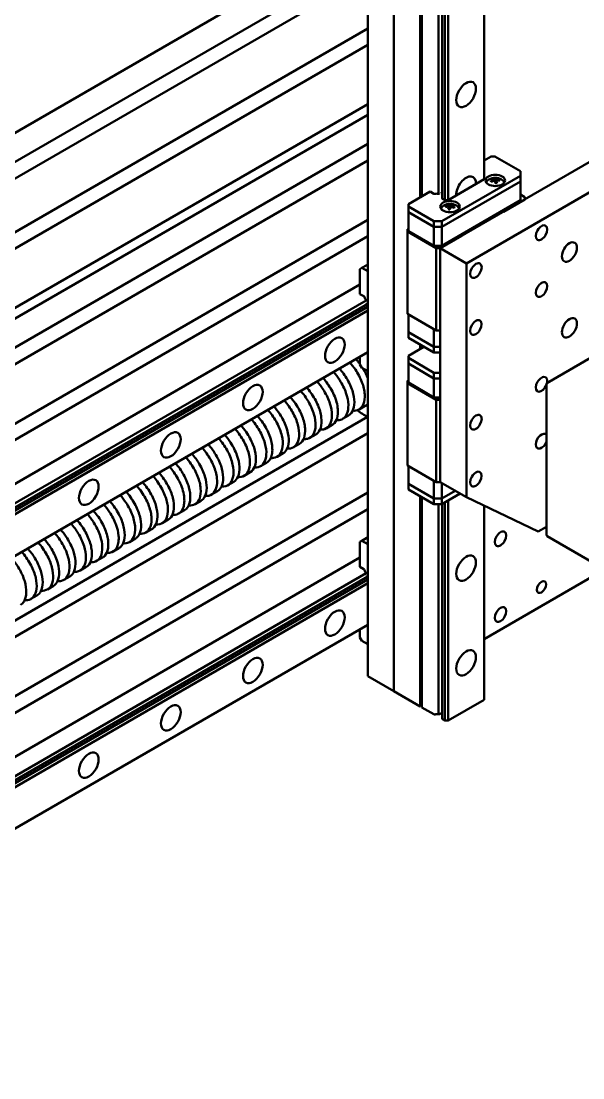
# Model space of a CAD drawing. Header units: millimetres. Extents: x 0 to 420, y 0 to 297.
# Drawn here: x 169.7 to 210, y 153.9 to 229.8 of the extents above; entities that cross this region are included whole.
import ezdxf

# ---------------------------------------------------------------- set-up
doc = ezdxf.new("R2010")
doc.units = ezdxf.units.MM
doc.header["$LTSCALE"] = 0.75
doc.layers.add('Visible', color=7, linetype='Continuous', lineweight=50)

msp = doc.modelspace()

# ---------------------------------------------------------------- linework, layer by layer
at = {"layer": 'Visible', "extrusion": (0, 0.816497, 0.57735)}
for p, q in [((194.556, 237.178, 37.474), (194.556, 182.745, -1.016)), ((82.363, 171.619, -30.398), (194.556, 236.394, -122.003)), ((196.441, 181.656, 0.523), (196.441, 236.089, 39.013)), ((196.441, 236.089, 39.013), (196.441, 181.656, 0.523)), ((202.919, 235.475, 39.882), (202.919, 218.424, 27.825)), ((198.327, 235.001, 40.553), (198.327, 217.133, 27.919)), ((198.449, 234.935, 40.645), (198.449, 217.203, 28.107)), ((84.176, 170.572, -29.444), (194.556, 234.3, -119.569)), ((199.652, 234.439, 41.347), (199.652, 217.386, 29.288)), ((199.915, 234.109, 41.814), (199.915, 217.041, 29.746)), ((200.099, 233.982, 41.993), (200.099, 216.929, 29.935)), ((200.334, 233.982, 41.993), (200.334, 216.931, 29.936)), ((85.203, 169.98, -27.912), (194.556, 233.115, -117.198)), ((88.537, 168.055, -29.273), (194.556, 229.265, -115.837)), ((89.563, 167.462, -31.643), (194.556, 228.079, -117.369)), ((117.208, 179.165, -56.532), (194.556, 223.821, -119.686)), ((117.923, 178.816, 59.712), (194.556, 223.06, -2.858)), ((199.765, 213.473, 31.075), (216.099, 222.903, 17.738)), ((119.736, 177.769, 60.667), (194.556, 220.966, -0.423)), ((216.099, 220.726, 20.817), (201.65, 212.384, 32.614)), ((120.763, 177.176, 62.199), (194.556, 219.781, 1.947)), ((203.418, 220.073, 25.494), (202.919, 219.785, 25.901)), ((203.701, 220.073, 25.494), (203.418, 220.073, 25.494)), ((205.539, 219.011, 26.995), (203.701, 220.073, 25.494)), ((199.883, 215.419, 32.076), (205.539, 218.684, 27.457)), ((205.539, 218.684, 27.457), (205.539, 219.011, 26.995)), ((205.539, 218.684, 27.457), (205.539, 218.276, 27.168)), ((199.883, 215.01, 31.787), (205.539, 218.276, 27.168)), ((199.883, 215.01, 31.787), (205.539, 218.276, 27.168)), ((202.923, 218.426, 27.822), (200.33, 216.929, 29.939)), ((202.919, 218.564, 27.627), (202.923, 218.562, 27.63)), ((202.923, 218.562, 27.63), (202.923, 218.426, 27.822)), ((203.655, 218.394, 27.918), (203.655, 218.322, 27.867)), ((203.72, 218.23, 27.464), (203.709, 218.229, 27.466)), ((203.72, 218.509, 27.661), (203.72, 218.23, 27.464)), ((203.72, 218.23, 27.464), (203.752, 218.14, 27.592)), ((203.772, 218.409, 27.898), (203.772, 218.143, 27.71)), ((203.797, 218.341, 27.994), (203.797, 218.146, 27.856)), ((204.023, 218.331, 27.778), (204.023, 218.394, 27.823)), ((205.539, 218.276, 27.168), (205.539, 216.915, 26.206)), ((199.034, 217.541, 29.073), (197.478, 216.643, 30.343)), ((199.303, 217.386, 29.293), (199.034, 217.541, 29.073)), ((199.724, 217.397, 29.278), (199.723, 217.396, 29.279)), ((205.539, 217.324, 25.628), (205.846, 217.147, 25.879)), ((205.846, 217.147, 25.879), (205.846, 216.983, 26.11)), ((197.478, 216.643, 30.343), (197.478, 216.48, 30.574)), ((197.478, 216.48, 30.574), (197.478, 216.072, 30.286)), ((197.478, 216.48, 30.574), (199.317, 215.419, 32.076)), ((199.883, 213.649, 30.825), (205.539, 216.915, 26.206)), ((200.095, 216.929, 29.939), (199.936, 217.021, 29.81)), ((200.33, 216.929, 29.939), (200.095, 216.929, 29.939)), ((200.175, 216.516, 30.479), (200.175, 216.453, 30.434)), ((200.402, 216.463, 30.649), (200.402, 216.268, 30.512)), ((200.427, 216.531, 30.554), (200.427, 216.265, 30.366)), ((200.447, 216.262, 30.247), (200.479, 216.352, 30.12)), ((200.479, 216.352, 30.12), (200.479, 216.631, 30.317)), ((200.49, 216.351, 30.122), (200.479, 216.352, 30.12)), ((200.544, 216.516, 30.574), (200.544, 216.444, 30.522)), ((205.846, 216.983, 26.11), (204.314, 216.099, 27.361)), ((197.478, 216.072, 30.286), (197.478, 214.711, 29.323)), ((197.478, 216.072, 30.286), (199.317, 215.01, 31.787)), ((197.478, 216.072, 30.286), (199.317, 215.01, 31.787)), ((204.125, 216.099, 27.361), (201.297, 214.466, 29.67)), ((204.314, 216.099, 27.361), (204.125, 216.099, 27.361)), ((204.125, 215.99, 27.284), (204.125, 216.099, 27.361)), ((124.45, 175.047, 64.516), (194.556, 215.523, 7.275)), ((197.408, 214.833, 29.15), (197.478, 214.874, 29.093)), ((197.408, 214.67, 29.381), (197.408, 214.833, 29.15)), ((199.317, 215.419, 32.076), (199.317, 215.01, 31.787)), ((199.317, 215.419, 32.076), (199.883, 215.419, 32.076)), ((199.317, 215.01, 31.787), (199.317, 213.649, 30.825)), ((199.317, 215.01, 31.787), (199.883, 215.01, 31.787)), ((199.317, 215.01, 31.787), (199.883, 215.01, 31.787)), ((199.883, 215.419, 32.076), (199.883, 215.01, 31.787)), ((199.883, 215.01, 31.787), (199.883, 213.649, 30.825)), ((125.477, 174.455, 66.048), (194.556, 214.337, 9.645)), ((199.482, 213.473, 31.075), (197.408, 214.67, 29.381)), ((197.408, 208.764, 25.205), (197.408, 214.67, 29.381)), ((197.478, 214.711, 29.323), (199.317, 213.649, 30.825)), ((201.297, 214.357, 29.824), (199.765, 213.473, 31.075)), ((201.297, 214.466, 29.67), (201.297, 214.357, 29.824)), ((199.317, 213.649, 30.825), (199.883, 213.649, 30.825)), ((199.765, 213.473, 31.075), (199.482, 213.473, 31.075)), ((199.482, 207.567, 26.899), (199.482, 213.473, 31.075)), ((199.765, 207.567, 26.899), (199.765, 213.473, 31.075)), ((199.765, 196.68, 19.201), (199.765, 213.473, 31.075)), ((199.765, 213.473, 31.075), (201.65, 212.384, 32.614)), ((194.143, 212.064, 14.794), (194.002, 211.982, 14.563)), ((194.002, 211.982, 14.563), (194.002, 210.186, 13.292)), ((194.143, 212.064, 14.794), (194.497, 212.268, 14.505)), ((194.556, 211.826, 15.13), (194.143, 212.064, 14.794)), ((194.497, 212.268, 14.505), (194.556, 212.302, 14.457)), ((194.556, 212.234, 14.553), (194.497, 212.268, 14.505)), ((194.556, 212.234, 14.553), (194.497, 212.268, 14.505)), ((201.65, 212.384, 32.614), (201.65, 195.591, 20.74)), ((194.002, 210.862, 12.326), (129.148, 173.419, 65.279)), ((194.446, 209.729, 13.507), (130.179, 172.624, 65.981)), ((194.556, 209.489, 14.226), (130.597, 172.562, 66.448)), ((194.002, 210.186, 13.292), (194.271, 210.031, 13.512)), ((194.472, 209.663, 13.498), (194.472, 209.661, 13.497)), ((194.556, 209.276, 14.569), (130.799, 172.466, 66.627)), ((194.556, 209.005, 14.665), (130.916, 172.262, 66.627)), ((199.482, 207.567, 26.899), (197.408, 208.764, 25.205)), ((197.478, 207.444, 24.185), (197.478, 208.723, 25.09)), ((199.317, 206.383, 25.686), (197.478, 207.444, 24.185)), ((199.317, 206.383, 25.686), (197.478, 207.444, 24.185)), ((197.478, 207.036, 23.896), (197.478, 207.444, 24.185)), ((199.317, 206.383, 25.686), (199.317, 207.662, 26.591)), ((199.765, 207.567, 26.899), (199.482, 207.567, 26.899)), ((199.317, 205.974, 25.398), (197.478, 207.036, 23.896)), ((198.327, 206.546, 20.432), (198.327, 206.247, 20.221)), ((198.449, 206.476, 20.521), (198.449, 206.317, 20.409)), ((194.556, 206.02, 12.555), (130.916, 169.277, 64.516)), ((194.002, 205.7, 10.12), (194.002, 205.124, 9.713)), ((198.586, 206.396, 21.741), (197.478, 205.757, 22.645)), ((197.478, 205.757, 22.645), (197.478, 205.593, 22.876)), ((199.765, 206.383, 25.686), (199.317, 206.383, 25.686)), ((199.765, 206.383, 25.686), (199.317, 206.383, 25.686)), ((199.317, 205.974, 25.398), (199.317, 206.383, 25.686)), ((199.765, 205.974, 25.398), (199.317, 205.974, 25.398)), ((207.431, 203.78, 19.502), (211.774, 206.287, 15.955)), ((194.002, 205.124, 9.713), (194.143, 204.879, 9.713)), ((197.478, 205.593, 22.876), (197.478, 205.185, 22.588)), ((197.478, 205.593, 22.876), (199.317, 204.532, 24.378)), ((197.478, 205.185, 22.588), (197.478, 203.824, 21.625)), ((197.478, 205.185, 22.588), (199.317, 204.124, 24.089)), ((197.478, 205.185, 22.588), (199.317, 204.124, 24.089)), ((194.143, 204.879, 9.713), (194.556, 204.641, 10.05)), ((199.317, 204.532, 24.378), (199.317, 204.124, 24.089)), ((199.317, 204.532, 24.378), (199.765, 204.532, 24.378)), ((197.408, 203.947, 21.452), (197.478, 203.988, 21.395)), ((197.408, 203.783, 21.683), (197.408, 203.947, 21.452)), ((199.482, 202.586, 23.377), (197.408, 203.783, 21.683)), ((197.408, 197.877, 17.507), (197.408, 203.783, 21.683)), ((197.478, 203.824, 21.625), (199.317, 202.763, 23.127)), ((199.317, 204.124, 24.089), (199.317, 202.763, 23.127)), ((199.317, 204.124, 24.089), (199.765, 204.124, 24.089)), ((199.317, 204.124, 24.089), (199.765, 204.124, 24.089)), ((207.402, 203.073, 20.379), (207.402, 203.729, 19.451)), ((199.317, 202.763, 23.127), (199.765, 202.763, 23.127)), ((207.402, 192.894, 13.182), (207.402, 203.073, 20.379)), ((193.936, 201.899, -2.503), (194.366, 202.148, -2.854)), ((199.765, 202.586, 23.377), (199.482, 202.586, 23.377)), ((199.482, 196.68, 19.201), (199.482, 202.586, 23.377)), ((199.765, 196.68, 19.201), (199.765, 202.586, 23.377)), ((143.145, 171.688, 27.697), (194.541, 201.361, -14.268)), ((192.758, 201.219, -1.541), (193.188, 201.467, -1.892)), ((194.332, 201.479, -6.552), (194.403, 201.438, -6.667)), ((191.579, 200.538, -0.578), (192.009, 200.787, -0.93)), ((143.145, 170.503, 30.068), (194.556, 200.185, -11.909)), ((190.401, 199.858, 0.384), (190.831, 200.106, 0.033)), ((189.222, 199.178, 1.346), (189.652, 199.426, 0.995)), ((188.044, 198.497, 2.308), (188.474, 198.746, 1.957)), ((185.687, 197.136, 4.233), (186.117, 197.385, 3.882)), ((186.865, 197.817, 3.271), (187.295, 198.065, 2.919)), ((199.482, 196.68, 19.201), (197.408, 197.877, 17.507)), ((197.478, 196.557, 16.487), (197.478, 197.837, 17.392)), ((184.508, 196.456, 5.195), (184.938, 196.704, 4.844)), ((199.317, 195.496, 17.988), (197.478, 196.557, 16.487)), ((199.317, 195.496, 17.988), (197.478, 196.557, 16.487)), ((197.478, 196.149, 16.198), (197.478, 196.557, 16.487)), ((199.317, 195.496, 17.988), (199.317, 196.775, 18.893)), ((199.765, 196.68, 19.201), (199.482, 196.68, 19.201)), ((199.765, 196.68, 19.201), (201.65, 195.591, 20.74)), ((199.883, 195.496, 17.988), (199.883, 196.612, 18.777)), ((143.803, 166.625, 34.858), (194.556, 195.927, -6.582)), ((183.33, 195.776, 6.157), (183.76, 196.024, 5.806)), ((199.317, 195.088, 17.7), (197.478, 196.149, 16.198)), ((200.849, 196.054, 17.199), (199.883, 195.496, 17.988)), ((200.849, 196.054, 17.199), (199.883, 195.496, 17.988)), ((201.203, 195.85, 16.622), (199.883, 195.088, 17.7)), ((182.151, 195.095, 7.12), (182.581, 195.343, 6.768)), ((198.327, 195.659, 12.734), (198.327, 180.568, 2.063)), ((198.449, 195.589, 12.823), (198.449, 180.502, 2.155)), ((199.883, 195.496, 17.988), (199.317, 195.496, 17.988)), ((199.883, 195.496, 17.988), (199.317, 195.496, 17.988)), ((199.317, 195.088, 17.7), (199.317, 195.496, 17.988)), ((199.883, 195.088, 17.7), (199.317, 195.088, 17.7)), ((199.652, 195.088, 13.521), (199.652, 180.006, 2.857)), ((199.883, 195.088, 17.7), (199.883, 195.496, 17.988)), ((199.915, 195.106, 14.235), (199.915, 179.676, 3.324)), ((200.099, 195.213, 14.579), (200.099, 179.549, 3.503)), ((200.334, 195.349, 14.675), (200.334, 179.549, 3.503)), ((201.65, 195.591, 20.74), (206.812, 193.128, 12.677)), ((143.803, 165.439, 37.228), (194.556, 194.741, -4.211)), ((180.973, 194.415, 8.082), (181.403, 194.663, 7.731)), ((202.919, 194.986, 11.252), (202.919, 181.042, 1.392)), ((179.794, 193.734, 9.044), (180.224, 193.983, 8.693)), ((178.616, 193.054, 10.006), (179.046, 193.302, 9.655)), ((206.812, 193.128, 12.677), (207.402, 193.468, 12.195)), ((207.452, 192.807, 13.182), (210.811, 190.868, 15.924)), ((177.437, 192.373, 10.969), (177.867, 192.622, 10.617)), ((194.143, 192.468, 0.937), (194.002, 192.387, 0.706)), ((194.002, 192.387, 0.706), (194.002, 190.59, -0.564)), ((194.143, 192.468, 0.937), (194.497, 192.672, 0.648)), ((194.556, 192.23, 1.274), (194.143, 192.468, 0.937)), ((194.497, 192.672, 0.648), (194.556, 192.706, 0.6)), ((194.556, 192.638, 0.697), (194.497, 192.672, 0.648)), ((194.556, 192.638, 0.697), (194.497, 192.672, 0.648)), ((194.002, 191.266, -1.53), (136.17, 157.877, 45.689)), ((175.08, 191.013, 12.893), (175.51, 191.261, 12.542)), ((176.259, 191.693, 11.931), (176.689, 191.941, 11.58)), ((173.902, 190.332, 13.855), (174.332, 190.581, 13.504)), ((194.002, 190.59, -0.564), (194.271, 190.435, -0.344)), ((202.919, 185.396, -4.766), (211.738, 190.488, -11.966)), ((194.446, 190.133, -0.349), (136.719, 156.804, 46.785)), ((194.556, 189.893, 0.369), (136.839, 156.57, 47.495)), ((172.723, 189.652, 14.818), (173.153, 189.9, 14.466)), ((194.472, 190.067, -0.358), (194.472, 190.065, -0.359)), ((194.556, 189.68, 0.713), (136.923, 156.406, 47.77)), ((194.556, 189.409, 0.809), (137.03, 156.196, 47.778)), ((171.545, 188.971, 15.78), (171.975, 189.22, 15.429)), ((170.366, 188.291, 16.742), (170.796, 188.539, 16.391)), ((194.556, 186.424, -1.302), (138.21, 153.892, 44.704)), ((194.002, 186.104, -3.736), (194.002, 185.528, -4.144)), ((194.002, 185.528, -4.144), (194.143, 185.283, -4.144)), ((194.143, 185.283, -4.144), (194.556, 185.045, -3.807)), ((194.556, 182.745, -1.016), (196.441, 181.656, 0.523)), ((196.441, 181.656, 0.523), (198.327, 180.568, 2.063)), ((198.327, 180.568, 2.063), (198.449, 180.638, 1.964)), ((202.919, 181.042, 1.392), (200.334, 179.549, 3.503)), ((199.305, 180.008, 2.854), (198.449, 180.502, 2.155)), ((199.815, 180.059, 2.783), (199.726, 180.016, 2.843)), ((200.099, 179.549, 3.503), (199.939, 179.642, 3.372)), ((200.334, 179.549, 3.503), (200.099, 179.549, 3.503))]:
    msp.add_line(p, q, dxfattribs=at)
at = {"layer": 'Visible', "extrusion": (0.707107, -0.408248, 0.57735)}
for centre in [(295.256, -8.466, 70.38), (274.632, -23.905, 60.713), (268.739, -18.012, 60.713), (262.846, -12.12, 60.713), (256.954, -6.227, 60.713), (265.793, -37.929, 70.38), (257.661, -40.875, 60.713), (259.9, -43.822, 70.38), (251.768, -34.983, 60.713), (245.876, -29.09, 60.713), (239.983, -23.198, 60.713)]:
    msp.add_circle(centre, 1, dxfattribs=at)
at = {"layer": 'Visible', "extrusion": (0, 0.816497, 0.57735)}
msp.add_circle((-203.726, -103.249, 194.407), 0.7, dxfattribs=at)
at = {"layer": 'Visible', "extrusion": (-9.6e-15, -0.816497, -0.57735)}
msp.add_circle((200.473, -99.996, -194.407), 0.7, dxfattribs=at)
at = {"layer": 'Visible', "extrusion": (-0.707107, 0.408248, -0.57735)}
for centre, radius in [((-289.363, -19.073, -74.713), 0.583), ((-289.163, -23.28, -74.713), 0.767), ((-284.649, -14.359, -74.713), 0.583), ((-285.827, -22.608, -74.713), 0.583), ((-281.113, -17.894, -74.713), 0.583), ((-284.449, -27.994, -74.713), 0.767), ((-275.221, -23.787, -74.713), 0.583), ((-271.685, -27.322, -74.713), 0.583), ((-268.857, -47.357, -65.046), 0.583), ((-267.325, -54.782, -65.046), 0.467), ((-264.143, -52.071, -65.046), 0.583)]:
    msp.add_circle(centre, radius, dxfattribs=at)
at = {"layer": 'Visible', "extrusion": (0.707107, -0.408248, 0.57735)}
msp.add_arc((289.363, -14.359, 70.38), 1, 312.13402, 137.86598, dxfattribs=at)
at = {"layer": 'Visible', "extrusion": (-6.4e-15, 1.12e-14, -1)}
msp.add_arc((-203.726, 217.628, -27.433), 0.909, 59.95052, 120.04948, dxfattribs=at)
at = {"layer": 'Visible', "extrusion": (-9.6e-15, -0.816497, -0.57735)}
for centre, radius, start, end in [((203.726, -103.249, -194.174), 0.643, 184.42669, 224.94289), ((203.726, -103.249, -194.174), 0.643, 315.05711, 355.57331), ((199.362, -101.649, -194.407), 0.0833, 67.29097, 135), ((199.669, -101.671, -194.407), 0.0833, 50, 104.39105), ((199.995, -101.017, -194.407), 0.0833, 135, 196.2316)]:
    msp.add_arc(centre, radius, start, end, dxfattribs=at)
at = {"layer": 'Visible', "extrusion": (-0.205083, 0.565078, -0.799142)}
for centre, radius, start, end in [((-265.749, 124.431, 59.334), 0.907, 85.74822, 102.38236), ((-265.749, 124.431, 59.59), 0.852, 102.13763, 110.20993), ((-265.749, 124.431, 59.334), 0.907, 109.9652, 126.59934)]:
    msp.add_arc(centre, radius, start, end, dxfattribs=at)
at = {"layer": 'Visible', "extrusion": (-0.978745, -0.118405, 0.167449)}
for centre, radius, start, end in [((-191.586, 65.289, -220.253), 0.852, 140.11713, 148.18943), ((-191.586, 65.289, -220.51), 0.907, 147.9447, 164.57884), ((-191.586, 65.289, -220.51), 0.907, 123.72772, 140.36186)]:
    msp.add_arc(centre, radius, start, end, dxfattribs=at)
at = {"layer": 'Visible', "extrusion": (0.205083, -0.565078, 0.799142)}
for centre, radius, start, end in [((265.749, 124.431, -59.214), 0.907, 77.61764, 94.25178), ((265.749, 124.431, -58.957), 0.852, 69.79007, 77.86237), ((265.749, 124.431, -59.214), 0.907, 53.40066, 70.0348)]:
    msp.add_arc(centre, radius, start, end, dxfattribs=at)
at = {"layer": 'Visible', "extrusion": (0.978745, 0.118405, -0.167449)}
for centre, radius, start, end in [((191.586, 65.289, 220.63), 0.907, 15.42116, 32.0553), ((191.586, 65.289, 220.63), 0.907, 39.63814, 56.27228), ((191.586, 65.289, 220.887), 0.852, 31.81057, 39.88287)]:
    msp.add_arc(centre, radius, start, end, dxfattribs=at)
at = {"layer": 'Visible', "extrusion": (0, 0.816497, 0.57735)}
for centre, radius, start, end in [((-199.549, -101.203, 194.407), 0.4, 255.60895, 292.70903), ((-199.865, -101.618, 194.407), 0.0833, 233.12642, 307.79217), ((-199.545, -101.21, 148.624), 0.399, 254.43009, 292.06728), ((-199.868, -101.621, 148.624), 0.0831, 235.92475, 310)]:
    msp.add_arc(centre, radius, start, end, dxfattribs=at)
at = {"layer": 'Visible', "extrusion": (-6.8e-15, -0.816497, -0.57735)}
msp.add_arc((200.473, -99.996, -194.174), 0.643, 184.42863, 224.94289, dxfattribs=at)
at = {"layer": 'Visible', "extrusion": (3.1e-15, -4.9e-15, -1)}
msp.add_arc((-200.473, 215.75, -30.089), 0.909, 59.95052, 120.04948, dxfattribs=at)
at = {"layer": 'Visible', "extrusion": (-0.978745, 0.118405, -0.167449)}
for centre, radius, start, end in [((-238.266, 0.677, -175.388), 0.852, 140.11713, 148.18943), ((-238.266, 0.677, -175.644), 0.907, 123.72772, 140.36186), ((-238.266, 0.677, -175.644), 0.907, 147.9447, 164.57884)]:
    msp.add_arc(centre, radius, start, end, dxfattribs=at)
at = {"layer": 'Visible', "extrusion": (-0.205083, -0.565078, 0.799142)}
for centre, radius, start, end in [((114.842, 234.814, -138.924), 0.907, 109.9652, 126.59934), ((114.842, 234.814, -138.924), 0.907, 85.74822, 102.38236), ((114.842, 234.814, -138.668), 0.852, 102.13763, 110.20993)]:
    msp.add_arc(centre, radius, start, end, dxfattribs=at)
at = {"layer": 'Visible', "extrusion": (0.205083, 0.565078, -0.799142)}
for centre, radius, start, end in [((-114.842, 234.814, 139.044), 0.907, 53.40066, 70.0348), ((-114.842, 234.814, 139.301), 0.852, 69.79007, 77.86237), ((-114.842, 234.814, 139.044), 0.907, 77.61764, 94.25178)]:
    msp.add_arc(centre, radius, start, end, dxfattribs=at)
at = {"layer": 'Visible', "extrusion": (0.978745, -0.118405, 0.167449)}
for centre, radius, start, end in [((238.266, 0.677, 175.764), 0.907, 39.63814, 56.27228), ((238.266, 0.677, 175.764), 0.907, 15.42116, 32.0553), ((238.266, 0.677, 176.021), 0.852, 31.81057, 39.88287)]:
    msp.add_arc(centre, radius, start, end, dxfattribs=at)
at = {"layer": 'Visible', "extrusion": (-3.3e-15, -0.816497, -0.57735)}
msp.add_arc((200.473, -99.996, -194.174), 0.643, 315.05711, 355.57263, dxfattribs=at)
at = {"layer": 'Visible', "extrusion": (0.707107, 0.408248, -0.57735)}
for centre, radius, start, end in [((84.697, 168.74, 215.314), 0.0833, 45, 112.70903), ((84.391, 168.718, 215.314), 0.0833, 75.60895, 130), ((80.548, 153.208, 223.45), 3.633, 220.01376, 222.87683), ((80.548, 153.208, 223.55), 4.667, 222.34957, 225), ((67.727, 151.769, 215.314), 0.0833, 45, 112.70903), ((67.42, 151.747, 215.314), 0.0833, 75.60895, 130)]:
    msp.add_arc(centre, radius, start, end, dxfattribs=at)
at = {"layer": 'Visible', "extrusion": (-0.707107, -0.408248, 0.57735)}
for centre, radius, start, end in [((-84.511, 169.186, -215.314), 0.4, 247.29097, 284.39105), ((-84.195, 168.771, -215.314), 0.0833, 232.18091, 306.87436), ((-80.548, 153.208, -223.55), 3.533, 318.08661, 318.5015), ((-80.548, 153.208, -223.45), 4.567, 305.46188, 318.96532), ((-67.54, 152.215, -215.314), 0.4, 247.29097, 284.39105), ((-67.224, 151.8, -215.314), 0.0833, 232.18091, 306.87436)]:
    msp.add_arc(centre, radius, start, end, dxfattribs=at)
at = {"layer": 'Visible', "extrusion": (-0.707107, 0.408248, -0.57735)}
for centre, end in [((-279.935, -28.501, -74.713), 242.48286), ((-276.399, -32.037, -74.713), 193.99728)]:
    msp.add_arc(centre, 0.583, 256.00272, end, dxfattribs=at)
at = {"layer": 'Visible', "extrusion": (7e-15, 1.7e-15, -1)}
msp.add_arc((-207.502, 192.894, -13.182), 0.1, 300, 0, dxfattribs=at)
at = {"layer": 'Visible', "extrusion": (-9.5e-15, -0.816497, -0.57735)}
for centre, start, end in [((199.363, -101.656, -148.624), 67.27717, 135), ((199.673, -101.674, -148.624), 50, 104.39105), ((199.998, -101.022, -148.624), 135.00082, 180)]:
    msp.add_arc(centre, 0.0831, start, end, dxfattribs=at)
at = {"layer": 'Visible', "extrusion": (0.382683, 0.533402, -0.754344)}
msp.add_ellipse((207.502, 203.705, 19.485), major_axis=(0.1, -0.0239, 0.0338), ratio=0.92388, start_param=3.141593, end_param=4.712389, dxfattribs=at)
at = {"layer": 'Visible'}
for points, knots in [([(193.268, 205.276, -0.103), (193.413, 205.115, -0.076), (193.547, 204.941, -0.069), (193.866, 204.469, -0.112), (194.027, 204.164, -0.196), (194.259, 203.553, -0.469), (194.327, 203.253, -0.657), (194.359, 202.719, -1.105), (194.331, 202.489, -1.361), (194.187, 202.11, -1.93), (194.069, 201.969, -2.239), (193.791, 201.822, -2.793), (193.645, 201.795, -3.034), (193.486, 201.809, -3.265)], [-102.044096, -102.044096, -102.044096, -102.044096, -101.847273, -101.847273, -101.532244, -101.532244, -101.212509, -101.212509, -100.904652, -100.904652, -100.584767, -100.584767, -100.331674, -100.331674, -100.331674, -100.331674]), ([(194.002, 205.148, -0.429), (193.956, 205.211, -0.427), (193.909, 205.273, -0.428), (193.808, 205.399, -0.436), (193.754, 205.463, -0.444), (193.698, 205.524, -0.454)], [-9.4595093, -9.4595093, -9.4595093, -9.4595093, -9.389063, -9.389063, -9.3132084, -9.3132084, -9.3132084, -9.3132084]), ([(192.413, 201.921, 0.732), (192.4, 202.078, 0.858), (192.37, 202.243, 0.972), (192.276, 202.591, 1.173), (192.211, 202.771, 1.259), (191.993, 203.262, 1.44), (191.811, 203.569, 1.498), (191.514, 203.962, 1.496), (191.43, 204.065, 1.487), (191.341, 204.164, 1.47)], [-20.217376, -20.217376, -20.217376, -20.217376, -20.0355011, -20.0355011, -19.8475142, -19.8475142, -19.5264131, -19.5264131, -19.4060164, -19.4060164, -19.4060164, -19.4060164]), ([(192.09, 204.596, 0.859), (192.256, 204.411, 0.891), (192.409, 204.209, 0.894), (192.735, 203.704, 0.83), (192.888, 203.396, 0.736), (193.103, 202.787, 0.444), (193.16, 202.492, 0.249), (193.176, 201.969, -0.215), (193.139, 201.746, -0.478), (192.977, 201.385, -1.057), (192.851, 201.254, -1.368), (192.575, 201.136, -1.892), (192.447, 201.117, -2.101), (192.308, 201.129, -2.302)], [-107.089168, -107.089168, -107.089168, -107.089168, -106.863601, -106.863601, -106.548097, -106.548097, -106.229985, -106.229985, -105.921925, -105.921925, -105.601856, -105.601856, -105.381371, -105.381371, -105.381371, -105.381371]), ([(193.188, 201.467, -1.892), (193.228, 201.491, -1.809), (193.266, 201.518, -1.726), (193.431, 201.668, -1.339), (193.521, 201.842, -1.042), (193.61, 202.273, -0.508), (193.612, 202.525, -0.275), (193.519, 203.089, 0.124), (193.421, 203.396, 0.283), (193.135, 204.006, 0.491), (192.954, 204.302, 0.541), (192.67, 204.669, 0.531), (192.596, 204.758, 0.523), (192.52, 204.844, 0.508)], [-5.688402, -5.688402, -5.688402, -5.688402, -5.60275, -5.60275, -5.286975, -5.286975, -4.98099, -4.98099, -4.660498, -4.660498, -4.348044, -4.348044, -4.243366, -4.243366, -4.243366, -4.243366]), ([(190.831, 200.106, 0.033), (190.844, 200.114, 0.06), (190.857, 200.122, 0.087), (191.014, 200.228, 0.42), (191.119, 200.382, 0.722), (191.243, 200.792, 1.289), (191.259, 201.045, 1.547), (191.193, 201.6, 1.97), (191.112, 201.892, 2.137), (190.859, 202.498, 2.379), (190.684, 202.805, 2.448), (190.378, 203.23, 2.462), (190.273, 203.36, 2.453), (190.163, 203.483, 2.432)], [-15.796339, -15.796339, -15.796339, -15.796339, -15.768497, -15.768497, -15.452865, -15.452865, -15.131442, -15.131442, -14.823051, -14.823051, -14.502624, -14.502624, -14.35203, -14.35203, -14.35203, -14.35203]), ([(190.911, 203.915, 1.821), (191.1, 203.704, 1.857), (191.273, 203.473, 1.857), (191.606, 202.932, 1.768), (191.751, 202.622, 1.663), (191.945, 202.019, 1.351), (191.991, 201.731, 1.15), (191.99, 201.223, 0.675), (191.944, 201.007, 0.406), (191.766, 200.663, -0.182), (191.631, 200.543, -0.496), (191.36, 200.451, -0.989), (191.249, 200.438, -1.168), (191.129, 200.448, -1.34)], [-112.135797, -112.135797, -112.135797, -112.135797, -111.878296, -111.878296, -111.560929, -111.560929, -111.245959, -111.245959, -110.936358, -110.936358, -110.614705, -110.614705, -110.425211, -110.425211, -110.425211, -110.425211]), ([(189.652, 199.426, 0.995), (189.802, 199.512, 1.299), (189.914, 199.656, 1.602), (190.051, 200.037, 2.163), (190.076, 200.27, 2.417), (190.038, 200.807, 2.86), (189.967, 201.107, 3.045), (189.729, 201.719, 3.311), (189.566, 202.023, 3.391), (189.251, 202.485, 3.428), (189.122, 202.65, 3.421), (188.985, 202.803, 3.394)], [-10.731397, -10.731397, -10.731397, -10.731397, -10.416195, -10.416195, -10.108019, -10.108019, -9.78769, -9.78769, -9.472435, -9.472435, -9.284754, -9.284754, -9.284754, -9.284754]), ([(189.733, 203.235, 2.784), (189.944, 202.998, 2.824), (190.134, 202.737, 2.818), (190.472, 202.163, 2.704), (190.609, 201.852, 2.588), (190.783, 201.255, 2.258), (190.82, 200.974, 2.052), (190.802, 200.48, 1.565), (190.748, 200.271, 1.29), (190.553, 199.945, 0.694), (190.41, 199.836, 0.378), (190.146, 199.767, -0.084), (190.051, 199.759, -0.233), (189.951, 199.768, -0.378)], [-117.206915, -117.206915, -117.206915, -117.206915, -116.91783, -116.91783, -116.597183, -116.597183, -116.283234, -116.283234, -115.970627, -115.970627, -115.645857, -115.645857, -115.485992, -115.485992, -115.485992, -115.485992]), ([(187.375, 201.874, 4.708), (187.404, 201.843, 4.714), (187.431, 201.811, 4.718), (187.681, 201.517, 4.752), (187.876, 201.229, 4.727), (188.197, 200.625, 4.567), (188.317, 200.313, 4.429), (188.452, 199.73, 4.065), (188.469, 199.463, 3.846), (188.418, 198.997, 3.336), (188.347, 198.804, 3.05), (188.121, 198.52, 2.446), (187.966, 198.434, 2.133), (187.72, 198.403, 1.734), (187.658, 198.402, 1.639), (187.594, 198.407, 1.546)], [-127.318057, -127.318057, -127.318057, -127.318057, -127.279865, -127.279865, -126.970482, -126.970482, -126.649052, -126.649052, -126.341151, -126.341151, -126.028033, -126.028033, -125.708192, -125.708192, -125.606455, -125.606455, -125.606455, -125.606455]), ([(188.474, 198.746, 1.957), (188.608, 198.823, 2.232), (188.713, 198.948, 2.505), (188.86, 199.294, 3.047), (188.894, 199.519, 3.308), (188.873, 200.047, 3.767), (188.811, 200.345, 3.96), (188.59, 200.956, 4.246), (188.434, 201.263, 4.336), (188.11, 201.756, 4.391), (187.964, 201.946, 4.387), (187.806, 202.123, 4.357)], [-5.674829, -5.674829, -5.674829, -5.674829, -5.3915, -5.3915, -5.083587, -5.083587, -4.763855, -4.763855, -4.448625, -4.448625, -4.233958, -4.233958, -4.233958, -4.233958]), ([(188.554, 202.555, 3.746), (188.561, 202.546, 3.747), (188.569, 202.538, 3.749), (188.801, 202.274, 3.79), (189.001, 201.992, 3.776), (189.336, 201.392, 3.637), (189.465, 201.081, 3.509), (189.619, 200.491, 3.162), (189.646, 200.217, 2.949), (189.611, 199.737, 2.451), (189.549, 199.536, 2.17), (189.338, 199.232, 1.571), (189.19, 199.134, 1.257), (188.934, 199.084, 0.827), (188.855, 199.081, 0.704), (188.772, 199.088, 0.584)], [-122.267211, -122.267211, -122.267211, -122.267211, -122.257328, -122.257328, -121.948991, -121.948991, -121.628626, -121.628626, -121.318696, -121.318696, -121.006506, -121.006506, -120.68634, -120.68634, -120.554731, -120.554731, -120.554731, -120.554731]), ([(192.009, 200.787, -0.93), (192.035, 200.802, -0.877), (192.06, 200.819, -0.823), (192.212, 200.936, -0.487), (192.305, 201.084, -0.208), (192.415, 201.457, 0.304), (192.433, 201.676, 0.534), (192.413, 201.921, 0.732)], [-0.631093, -0.631093, -0.631093, -0.631093, -0.5762777, -0.5762777, -0.2839556, -0.2839556, -0.000001, -0.000001, -0.000001, -0.000001]), ([(186.197, 201.194, 5.67), (186.246, 201.139, 5.68), (186.294, 201.082, 5.687), (186.559, 200.756, 5.711), (186.749, 200.465, 5.676), (187.055, 199.856, 5.494), (187.166, 199.544, 5.346), (187.282, 198.968, 4.964), (187.291, 198.708, 4.739), (187.223, 198.258, 4.218), (187.143, 198.074, 3.927), (186.9, 197.811, 3.318), (186.738, 197.736, 3.005), (186.504, 197.722, 2.639), (186.46, 197.723, 2.574), (186.415, 197.727, 2.509)], [-132.381819, -132.381819, -132.381819, -132.381819, -132.314469, -132.314469, -132.002587, -132.002587, -131.67857, -131.67857, -131.370745, -131.370745, -131.055223, -131.055223, -130.734268, -130.734268, -130.663099, -130.663099, -130.663099, -130.663099]), ([(187.699, 199.2, 4.581), (187.687, 199.344, 4.697), (187.661, 199.495, 4.803), (187.579, 199.812, 4.992), (187.524, 199.978, 5.074), (187.325, 200.452, 5.265), (187.151, 200.76, 5.334), (186.844, 201.186, 5.349), (186.739, 201.318, 5.34), (186.627, 201.442, 5.319)], [-157.2608831, -157.2608831, -157.2608831, -157.2608831, -157.0936208, -157.0936208, -156.9208801, -156.9208801, -156.6006364, -156.6006364, -156.4486661, -156.4486661, -156.4486661, -156.4486661]), ([(185.019, 200.513, 6.633), (185.089, 200.434, 6.646), (185.158, 200.352, 6.655), (185.438, 199.993, 6.667), (185.621, 199.698, 6.621), (185.911, 199.089, 6.419), (186.012, 198.781, 6.262), (186.109, 198.215, 5.867), (186.11, 197.961, 5.636), (186.026, 197.526, 5.105), (185.938, 197.35, 4.809), (185.681, 197.106, 4.196), (185.512, 197.043, 3.885), (185.29, 197.043, 3.549), (185.263, 197.044, 3.51), (185.236, 197.046, 3.471)], [-137.435746, -137.435746, -137.435746, -137.435746, -137.339312, -137.339312, -137.028362, -137.028362, -136.709068, -136.709068, -136.404109, -136.404109, -136.089797, -136.089797, -135.770596, -135.770596, -135.728222, -135.728222, -135.728222, -135.728222]), ([(186.117, 197.385, 3.882), (186.266, 197.471, 4.186), (186.379, 197.615, 4.489), (186.519, 198.005, 5.062), (186.543, 198.249, 5.326), (186.497, 198.791, 5.761), (186.426, 199.079, 5.937), (186.192, 199.681, 6.199), (186.027, 199.989, 6.28), (185.71, 200.45, 6.314), (185.584, 200.611, 6.307), (185.449, 200.762, 6.281)], [-152.829185, -152.829185, -152.829185, -152.829185, -152.513731, -152.513731, -152.192428, -152.192428, -151.883522, -151.883522, -151.562524, -151.562524, -151.377114, -151.377114, -151.377114, -151.377114]), ([(183.84, 199.833, 7.595), (183.931, 199.731, 7.612), (184.019, 199.624, 7.621), (184.311, 199.235, 7.621), (184.488, 198.936, 7.564), (184.762, 198.326, 7.343), (184.855, 198.02, 7.177), (184.934, 197.462, 6.767), (184.927, 197.215, 6.529), (184.827, 196.794, 5.988), (184.731, 196.627, 5.688), (184.458, 196.404, 5.072), (184.283, 196.352, 4.763), (184.074, 196.364, 4.457), (184.066, 196.365, 4.445), (184.058, 196.366, 4.433)], [-142.46871, -142.46871, -142.46871, -142.46871, -142.344906, -142.344906, -142.033533, -142.033533, -141.715022, -141.715022, -141.411046, -141.411046, -141.096524, -141.096524, -140.778405, -140.778405, -140.765462, -140.765462, -140.765462, -140.765462]), ([(184.938, 196.704, 4.844), (185.073, 196.782, 5.119), (185.178, 196.907, 5.393), (185.327, 197.261, 5.946), (185.361, 197.497, 6.216), (185.333, 198.027, 6.667), (185.272, 198.312, 6.85), (185.056, 198.909, 7.131), (184.9, 199.218, 7.222), (184.576, 199.713, 7.278), (184.429, 199.904, 7.274), (184.271, 200.082, 7.243)], [-147.744487, -147.744487, -147.744487, -147.744487, -147.458771, -147.458771, -147.137487, -147.137487, -146.830625, -146.830625, -146.512472, -146.512472, -146.295746, -146.295746, -146.295746, -146.295746]), ([(182.662, 199.153, 8.557), (182.775, 199.026, 8.579), (182.882, 198.892, 8.587), (183.186, 198.469, 8.571), (183.357, 198.167, 8.503), (183.614, 197.556, 8.26), (183.696, 197.253, 8.085), (183.756, 196.704, 7.66), (183.74, 196.464, 7.415), (183.623, 196.06, 6.862), (183.518, 195.903, 6.558), (183.238, 195.71, 5.959), (183.069, 195.669, 5.67), (182.879, 195.685, 5.396)], [-147.502792, -147.502792, -147.502792, -147.502792, -147.34885, -147.34885, -147.035594, -147.035594, -146.716486, -146.716486, -146.411634, -146.411634, -146.095519, -146.095519, -145.796403, -145.796403, -145.796403, -145.796403]), ([(183.76, 196.024, 5.806), (183.88, 196.093, 6.051), (183.977, 196.2, 6.296), (184.134, 196.518, 6.827), (184.176, 196.746, 7.103), (184.166, 197.263, 7.569), (184.116, 197.544, 7.76), (183.918, 198.138, 8.059), (183.771, 198.445, 8.161), (183.441, 198.975, 8.241), (183.274, 199.197, 8.24), (183.092, 199.401, 8.206)], [-142.675432, -142.675432, -142.675432, -142.675432, -142.421175, -142.421175, -142.100314, -142.100314, -141.794093, -141.794093, -141.477375, -141.477375, -141.228383, -141.228383, -141.228383, -141.228383]), ([(187.295, 198.065, 2.919), (187.416, 198.135, 3.165), (187.513, 198.242, 3.41), (187.634, 198.489, 3.823), (187.671, 198.614, 3.994), (187.709, 198.891, 4.308), (187.712, 199.04, 4.452), (187.699, 199.2, 4.581)], [-0.6306466, -0.6306466, -0.6306466, -0.6306466, -0.3767879, -0.3767879, -0.1852673, -0.1852673, -0.000001, -0.000001, -0.000001, -0.000001]), ([(181.483, 198.472, 9.519), (181.617, 198.322, 9.545), (181.743, 198.162, 9.552), (182.057, 197.706, 9.518), (182.221, 197.402, 9.44), (182.462, 196.79, 9.177), (182.535, 196.49, 8.993), (182.576, 195.951, 8.553), (182.552, 195.717, 8.3), (182.417, 195.33, 7.736), (182.303, 195.183, 7.429), (182.024, 195.021, 6.86), (181.87, 194.99, 6.603), (181.701, 195.005, 6.358)], [-152.554748, -152.554748, -152.554748, -152.554748, -152.37229, -152.37229, -152.058193, -152.058193, -151.738861, -151.738861, -151.431764, -151.431764, -151.11265, -151.11265, -150.843724, -150.843724, -150.843724, -150.843724]), ([(182.581, 195.343, 6.768), (182.688, 195.405, 6.986), (182.776, 195.496, 7.203), (182.939, 195.783, 7.714), (182.989, 196.003, 7.995), (182.995, 196.509, 8.474), (182.954, 196.786, 8.672), (182.774, 197.375, 8.988), (182.635, 197.682, 9.099), (182.301, 198.242, 9.203), (182.117, 198.493, 9.207), (181.913, 198.72, 9.168)], [-137.603955, -137.603955, -137.603955, -137.603955, -137.377434, -137.377434, -137.055625, -137.055625, -136.748207, -136.748207, -136.431533, -136.431533, -136.152516, -136.152516, -136.152516, -136.152516]), ([(180.224, 193.983, 8.693), (180.302, 194.027, 8.851), (180.37, 194.088, 9.01), (180.539, 194.311, 9.472), (180.608, 194.514, 9.763), (180.649, 194.995, 10.272), (180.626, 195.265, 10.486), (180.481, 195.845, 10.836), (180.36, 196.149, 10.965), (180.032, 196.754, 11.119), (179.827, 197.049, 11.139), (179.582, 197.331, 11.097), (179.569, 197.345, 11.095), (179.556, 197.36, 11.093)], [-127.450108, -127.450108, -127.450108, -127.450108, -127.28595, -127.28595, -126.964348, -126.964348, -126.655931, -126.655931, -126.342633, -126.342633, -126.022445, -126.022445, -126.005067, -126.005067, -126.005067, -126.005067]), ([(180.305, 197.792, 10.482), (180.389, 197.698, 10.498), (180.47, 197.599, 10.507), (180.764, 197.212, 10.511), (180.947, 196.906, 10.455), (181.17, 196.412, 10.276), (181.236, 196.228, 10.19), (181.332, 195.876, 9.987), (181.363, 195.708, 9.871), (181.376, 195.549, 9.743)], [-0.810277, -0.810277, -0.810277, -0.810277, -0.6954899, -0.6954899, -0.3746118, -0.3746118, -0.1842012, -0.1842012, -0.000001, -0.000001, -0.000001, -0.000001]), ([(181.403, 194.663, 7.731), (181.495, 194.716, 7.918), (181.573, 194.791, 8.106), (181.74, 195.046, 8.594), (181.8, 195.259, 8.882), (181.823, 195.754, 9.377), (181.791, 196.028, 9.582), (181.627, 196.613, 9.915), (181.497, 196.918, 10.035), (181.161, 197.509, 10.163), (180.96, 197.788, 10.174), (180.735, 198.04, 10.13)], [-132.5164, -132.5164, -132.5164, -132.5164, -132.321313, -132.321313, -131.99731, -131.99731, -131.689224, -131.689224, -131.373701, -131.373701, -131.066076, -131.066076, -131.066076, -131.066076]), ([(179.046, 193.302, 9.655), (179.11, 193.339, 9.785), (179.167, 193.387, 9.916), (179.336, 193.582, 10.352), (179.413, 193.774, 10.646), (179.472, 194.24, 11.168), (179.458, 194.507, 11.391), (179.33, 195.082, 11.757), (179.218, 195.384, 11.895), (178.906, 195.991, 12.069), (178.707, 196.289, 12.099), (178.446, 196.602, 12.067), (178.412, 196.641, 12.062), (178.378, 196.679, 12.055)], [-122.393016, -122.393016, -122.393016, -122.393016, -122.258005, -122.258005, -121.937287, -121.937287, -121.626627, -121.626627, -121.314079, -121.314079, -120.9934, -120.9934, -120.946611, -120.946611, -120.946611, -120.946611]), ([(179.126, 197.111, 11.444), (179.233, 196.992, 11.464), (179.334, 196.866, 11.473), (179.639, 196.447, 11.462), (179.815, 196.14, 11.395), (180.071, 195.534, 11.155), (180.153, 195.241, 10.989), (180.222, 194.685, 10.569), (180.207, 194.431, 10.313), (180.087, 194.019, 9.748), (179.983, 193.862, 9.446), (179.704, 193.669, 8.848), (179.534, 193.628, 8.558), (179.344, 193.644, 8.282)], [-5.855481, -5.855481, -5.855481, -5.855481, -5.71016, -5.71016, -5.390213, -5.390213, -5.08228, -5.08228, -4.762177, -4.762177, -4.446951, -4.446951, -4.146367, -4.146367, -4.146367, -4.146367]), ([(177.867, 192.622, 10.617), (177.917, 192.65, 10.718), (177.962, 192.685, 10.819), (178.13, 192.852, 11.227), (178.215, 193.034, 11.524), (178.293, 193.485, 12.059), (178.287, 193.748, 12.291), (178.177, 194.317, 12.674), (178.074, 194.617, 12.821), (177.777, 195.227, 13.016), (177.583, 195.532, 13.058), (177.306, 195.875, 13.035), (177.253, 195.938, 13.028), (177.199, 195.999, 13.017)], [-117.323085, -117.323085, -117.323085, -117.323085, -117.218054, -117.218054, -116.89689, -116.89689, -116.581992, -116.581992, -116.268862, -116.268862, -115.94355, -115.94355, -115.868945, -115.868945, -115.868945, -115.868945]), ([(177.948, 196.431, 12.406), (178.078, 196.286, 12.431), (178.199, 196.131, 12.438), (178.514, 195.678, 12.408), (178.681, 195.37, 12.33), (178.92, 194.767, 12.072), (178.992, 194.478, 11.898), (179.042, 193.934, 11.465), (179.02, 193.688, 11.203), (178.883, 193.294, 10.632), (178.772, 193.147, 10.328), (178.494, 192.982, 9.757), (178.338, 192.949, 9.495), (178.165, 192.964, 9.245)], [-10.915414, -10.915414, -10.915414, -10.915414, -10.737511, -10.737511, -10.417164, -10.417164, -10.108875, -10.108875, -9.788381, -9.788381, -9.473033, -9.473033, -9.198675, -9.198675, -9.198675, -9.198675]), ([(175.591, 195.07, 14.33), (175.742, 194.901, 14.359), (175.883, 194.718, 14.365), (176.199, 194.244, 14.316), (176.353, 193.946, 14.233), (176.574, 193.364, 13.973), (176.641, 193.085, 13.8), (176.662, 192.828, 13.592)], [-0.8113324, -0.8113324, -0.8113324, -0.8113324, -0.6049158, -0.6049158, -0.2983536, -0.2983536, -0.000001, -0.000001, -0.000001, -0.000001]), ([(176.689, 191.941, 11.58), (176.724, 191.962, 11.651), (176.757, 191.985, 11.722), (176.921, 192.126, 12.101), (177.015, 192.297, 12.401), (177.111, 192.732, 12.949), (177.114, 192.991, 13.191), (177.021, 193.555, 13.59), (176.927, 193.852, 13.745), (176.648, 194.461, 13.959), (176.462, 194.767, 14.012), (176.172, 195.143, 14.003), (176.098, 195.232, 13.994), (176.021, 195.318, 13.979)], [-112.241489, -112.241489, -112.241489, -112.241489, -112.167561, -112.167561, -111.84952, -111.84952, -111.533331, -111.533331, -111.223045, -111.223045, -110.900679, -110.900679, -110.795592, -110.795592, -110.795592, -110.795592]), ([(176.769, 195.751, 13.368), (176.923, 195.579, 13.398), (177.066, 195.393, 13.403), (177.388, 194.906, 13.351), (177.546, 194.599, 13.263), (177.771, 193.988, 12.98), (177.834, 193.689, 12.788), (177.858, 193.158, 12.331), (177.825, 192.932, 12.071), (177.673, 192.562, 11.497), (177.55, 192.425, 11.187), (177.273, 192.293, 10.648), (177.136, 192.27, 10.423), (176.987, 192.283, 10.207)], [-15.983424, -15.983424, -15.983424, -15.983424, -15.773388, -15.773388, -15.457405, -15.457405, -15.135973, -15.135973, -14.827263, -14.827263, -14.506506, -14.506506, -14.26911, -14.26911, -14.26911, -14.26911]), ([(181.376, 195.549, 9.743), (181.388, 195.404, 9.626), (181.387, 195.267, 9.497), (181.357, 195.012, 9.215), (181.328, 194.894, 9.062), (181.208, 194.603, 8.611), (181.086, 194.467, 8.301), (180.809, 194.334, 7.761), (180.672, 194.312, 7.536), (180.522, 194.325, 7.32)], [-156.7805527, -156.7805527, -156.7805527, -156.7805527, -156.6127533, -156.6127533, -156.4394405, -156.4394405, -156.1209282, -156.1209282, -155.8850767, -155.8850767, -155.8850767, -155.8850767]), ([(174.412, 194.39, 15.293), (174.588, 194.194, 15.326), (174.748, 193.98, 15.328), (175.078, 193.46, 15.255), (175.227, 193.152, 15.156), (175.43, 192.558, 14.862), (175.483, 192.276, 14.673), (175.498, 191.755, 14.212), (175.459, 191.525, 13.938), (175.29, 191.168, 13.353), (175.165, 191.043, 13.049), (174.894, 190.929, 12.536), (174.767, 190.911, 12.33), (174.63, 190.922, 12.131)], [-5.858473, -5.858473, -5.858473, -5.858473, -5.619853, -5.619853, -5.304228, -5.304228, -4.999345, -4.999345, -4.679894, -4.679894, -4.367385, -4.367385, -4.149908, -4.149908, -4.149908, -4.149908]), ([(175.51, 191.261, 12.542), (175.53, 191.273, 12.583), (175.55, 191.285, 12.624), (175.709, 191.402, 12.972), (175.811, 191.562, 13.274), (175.926, 191.979, 13.835), (175.938, 192.235, 14.087), (175.864, 192.792, 14.502), (175.779, 193.086, 14.666), (175.517, 193.693, 14.9), (175.339, 194, 14.963), (175.037, 194.409, 14.97), (174.942, 194.527, 14.961), (174.842, 194.638, 14.941)], [-107.181293, -107.181293, -107.181293, -107.181293, -107.138791, -107.138791, -106.822457, -106.822457, -106.502904, -106.502904, -106.193996, -106.193996, -105.873044, -105.873044, -105.736864, -105.736864, -105.736864, -105.736864]), ([(173.234, 193.709, 16.255), (173.431, 193.488, 16.293), (173.61, 193.245, 16.29), (173.944, 192.694, 16.193), (174.085, 192.386, 16.084), (174.27, 191.796, 15.773), (174.314, 191.518, 15.577), (174.312, 191.009, 15.101), (174.264, 190.787, 14.822), (174.08, 190.449, 14.232), (173.948, 190.335, 13.928), (173.683, 190.244, 13.445), (173.571, 190.232, 13.266), (173.452, 190.242, 13.093)], [-10.907762, -10.907762, -10.907762, -10.907762, -10.638322, -10.638322, -10.323145, -10.323145, -10.017573, -10.017573, -9.697563, -9.697563, -9.385725, -9.385725, -9.196236, -9.196236, -9.196236, -9.196236]), ([(174.332, 190.581, 13.504), (174.338, 190.584, 13.518), (174.345, 190.588, 13.531), (174.498, 190.684, 13.85), (174.607, 190.833, 14.153), (174.739, 191.233, 14.723), (174.759, 191.481, 14.982), (174.704, 192.029, 15.412), (174.628, 192.319, 15.584), (174.384, 192.923, 15.836), (174.215, 193.231, 15.911), (173.903, 193.674, 15.935), (173.787, 193.82, 15.927), (173.664, 193.958, 15.904)], [-102.119367, -102.119367, -102.119367, -102.119367, -102.105499, -102.105499, -101.789482, -101.789482, -101.468626, -101.468626, -101.159772, -101.159772, -100.838847, -100.838847, -100.670121, -100.670121, -100.670121, -100.670121]), ([(172.055, 193.029, 17.217), (172.273, 192.784, 17.259), (172.469, 192.514, 17.251), (172.805, 191.934, 17.13), (172.938, 191.627, 17.013), (173.106, 191.042, 16.686), (173.142, 190.766, 16.483), (173.124, 190.267, 15.992), (173.067, 190.051, 15.705), (172.866, 189.733, 15.108), (172.728, 189.629, 14.804), (172.47, 189.561, 14.352), (172.374, 189.553, 14.202), (172.273, 189.562, 14.056)], [-15.981082, -15.981082, -15.981082, -15.981082, -15.682415, -15.682415, -15.366248, -15.366248, -15.058161, -15.058161, -14.733459, -14.733459, -14.420917, -14.420917, -14.259515, -14.259515, -14.259515, -14.259515]), ([(173.153, 189.9, 14.466), (173.296, 189.983, 14.758), (173.406, 190.118, 15.048), (173.55, 190.492, 15.612), (173.578, 190.732, 15.878), (173.54, 191.269, 16.321), (173.474, 191.556, 16.5), (173.248, 192.156, 16.771), (173.087, 192.464, 16.856), (172.766, 192.94, 16.9), (172.631, 193.115, 16.894), (172.485, 193.277, 16.866)], [-97.033295, -97.033295, -97.033295, -97.033295, -96.729527, -96.729527, -96.407037, -96.407037, -96.098646, -96.098646, -95.77878, -95.77878, -95.579295, -95.579295, -95.579295, -95.579295]), ([(176.662, 192.828, 13.592), (176.675, 192.67, 13.465), (176.672, 192.523, 13.324), (176.635, 192.25, 13.015), (176.6, 192.126, 12.847), (176.463, 191.84, 12.375), (176.333, 191.714, 12.062), (176.06, 191.608, 11.553), (175.939, 191.592, 11.357), (175.809, 191.603, 11.169)], [-20.2286655, -20.2286655, -20.2286655, -20.2286655, -20.0456038, -20.0456038, -19.8563822, -19.8563822, -19.534851, -19.534851, -19.3279372, -19.3279372, -19.3279372, -19.3279372]), ([(170.876, 192.348, 18.18), (170.882, 192.342, 18.181), (170.888, 192.335, 18.182), (171.128, 192.063, 18.225), (171.335, 191.769, 18.209), (171.668, 191.165, 18.062), (171.791, 190.86, 17.936), (171.942, 190.279, 17.591), (171.968, 190.007, 17.38), (171.933, 189.522, 16.875), (171.867, 189.316, 16.585), (171.651, 189.019, 15.985), (171.507, 188.927, 15.682), (171.257, 188.878, 15.261), (171.178, 188.874, 15.138), (171.095, 188.881, 15.018)], [-21.042191, -21.042191, -21.042191, -21.042191, -21.034206, -21.034206, -20.714227, -20.714227, -20.400737, -20.400737, -20.09296, -20.09296, -19.771126, -19.771126, -19.461352, -19.461352, -19.3295, -19.3295, -19.3295, -19.3295]), ([(171.975, 189.22, 15.429), (172.103, 189.294, 15.69), (172.204, 189.41, 15.951), (172.357, 189.747, 16.494), (172.395, 189.98, 16.766), (172.375, 190.504, 17.224), (172.319, 190.787, 17.411), (172.112, 191.383, 17.7), (171.96, 191.691, 17.796), (171.632, 192.202, 17.863), (171.476, 192.408, 17.86), (171.307, 192.597, 17.828)], [-91.950583, -91.950583, -91.950583, -91.950583, -91.679136, -91.679136, -91.357885, -91.357885, -91.051238, -91.051238, -90.733575, -90.733575, -90.501883, -90.501883, -90.501883, -90.501883]), ([(169.698, 191.668, 19.142), (169.726, 191.637, 19.147), (169.754, 191.605, 19.152), (170.01, 191.302, 19.187), (170.211, 191.004, 19.16), (170.527, 190.397, 18.992), (170.642, 190.094, 18.856), (170.775, 189.519, 18.495), (170.792, 189.251, 18.275), (170.738, 188.78, 17.757), (170.664, 188.585, 17.463), (170.434, 188.309, 16.861), (170.284, 188.228, 16.559), (170.044, 188.196, 16.17), (169.981, 188.195, 16.074), (169.916, 188.201, 15.98)], [-26.093772, -26.093772, -26.093772, -26.093772, -26.055654, -26.055654, -25.735601, -25.735601, -25.423305, -25.423305, -25.113828, -25.113828, -24.793334, -24.793334, -24.484868, -24.484868, -24.381851, -24.381851, -24.381851, -24.381851]), ([(170.796, 188.539, 16.391), (170.91, 188.605, 16.623), (171.003, 188.704, 16.855), (171.162, 189.007, 17.377), (171.209, 189.231, 17.655), (171.206, 189.744, 18.127), (171.16, 190.023, 18.321), (170.971, 190.614, 18.628), (170.828, 190.922, 18.734), (170.495, 191.466, 18.826), (170.321, 191.702, 18.827), (170.128, 191.916, 18.79)], [-86.87783, -86.87783, -86.87783, -86.87783, -86.636507, -86.636507, -86.31504, -86.31504, -86.008163, -86.008163, -85.691303, -85.691303, -85.42798, -85.42798, -85.42798, -85.42798]), ([(169.618, 187.859, 17.353), (169.717, 187.916, 17.556), (169.8, 187.999, 17.758), (169.966, 188.271, 18.26), (170.021, 188.489, 18.545), (170.035, 188.992, 19.033), (169.997, 189.268, 19.234), (169.825, 189.855, 19.558), (169.69, 190.161, 19.672), (169.354, 190.734, 19.787), (169.163, 190.997, 19.794), (168.95, 191.236, 19.753)], [-81.792717, -81.792717, -81.792717, -81.792717, -81.580979, -81.580979, -81.254903, -81.254903, -80.945991, -80.945991, -80.628518, -80.628518, -80.33603, -80.33603, -80.33603, -80.33603])]:
    msp.add_open_spline(points, degree=3, knots=knots, dxfattribs=at)
at = {"layer": 'Visible', "extrusion": (0.666671, 0.50046, -0.552349)}
msp.add_open_spline([(194.556, 204.151, -0.664), (194.514, 204.258, -0.618), (194.466, 204.365, -0.578), (194.351, 204.597, -0.507), (194.282, 204.721, -0.478), (194.208, 204.842, -0.458)], degree=3, knots=[-9.8142854, -9.8142854, -9.8142854, -9.8142854, -9.7019971, -9.7019971, -9.5716215, -9.5716215, -9.5716215, -9.5716215], dxfattribs=at)
at = {"layer": 'Visible', "extrusion": (0.739932, 0.458163, -0.492532)}
msp.add_open_spline([(194.366, 202.148, -2.854), (194.42, 202.179, -2.745), (194.469, 202.217, -2.635), (194.528, 202.278, -2.489), (194.542, 202.294, -2.453), (194.556, 202.311, -2.418)], degree=3, knots=[-10.7660477, -10.7660477, -10.7660477, -10.7660477, -10.6518869, -10.6518869, -10.6140228, -10.6140228, -10.6140228, -10.6140228], dxfattribs=at)

doc.saveas('drawing.dxf')
